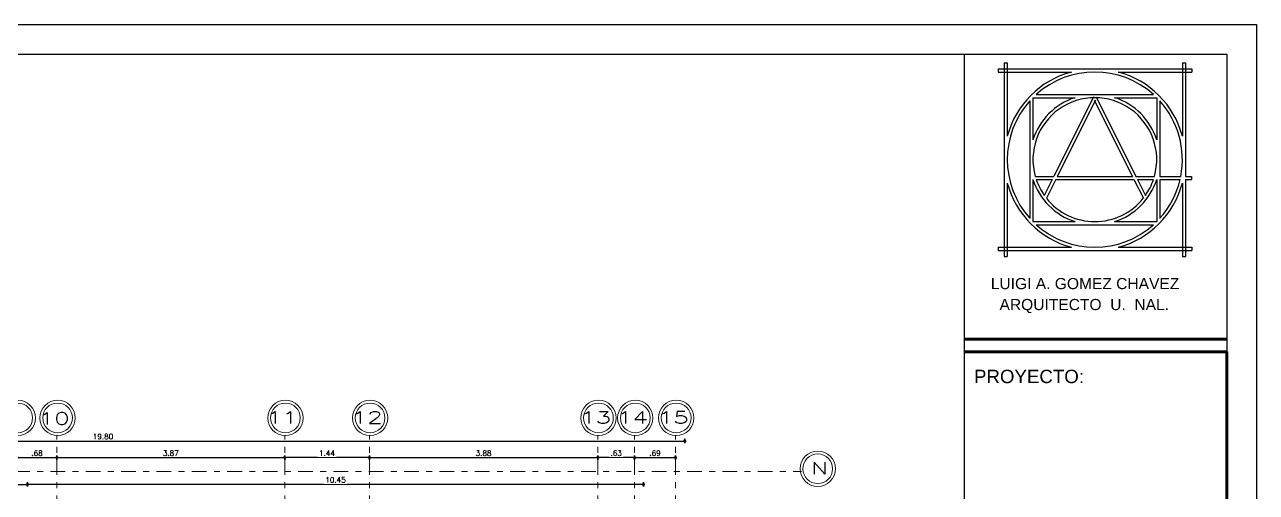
# Model space of a CAD drawing. Header units: metres. Extents: x -50 to 76, y -61 to 14.
# Drawn here: x -10.93 to 9.96, y 6.27 to 14.2 of the extents above; entities that cross this region are included whole.
import ezdxf

# ---------------------------------------------------------------- set-up
doc = ezdxf.new("R2010")
doc.units = ezdxf.units.M
doc.header["$MEASUREMENT"] = 0
doc.linetypes.add('CENTERX2', pattern=[4, 2.5, -0.5, 0.5, -0.5])
doc.linetypes.add('DASHDOT2', pattern=[0.5, 0.25, -0.125, 0, -0.125])
for name, color, linetype, lineweight in [('_TXT1', 7, 'Continuous', 0), ('achurados', 251, 'Continuous', 0), ('COTA10', 153, 'Continuous', 13), ('COTAS', 251, 'Continuous', 35), ('EJES', 251, 'CENTERX2', 0), ('F-PLANO 3', 81, 'Continuous', 20), ('muros', 7, 'Continuous', 60), ('VP', 2, 'Continuous', 25)]:
    doc.layers.add(name, color=color, linetype=linetype, lineweight=lineweight)
doc.styles.add('cotas', font='romans.shx')
doc.styles.add('ROMANS', font='romans', dxfattribs={"width": 0.7})
doc.styles.add('style1', font='swissk.ttf')
doc.dimstyles.new('COT-50', dxfattribs={"dimscale": 0.5, "dimtxt": 0.18, "dimasz": 0.05, "dimexe": 0.08, "dimexo": 0.1, "dimgap": 0.06, "dimtad": 1, "dimzin": 4, "dimdsep": 46, "dimtxsty": 'cotas', "dimblk1": 'COTA', "dimblk2": 'COTA', "dimsah": 1, "dimcen": 0.09, "dimse1": 1, "dimse2": 1, "dimclrd": 256, "dimclre": 253, "dimclrt": 14, "dimadec": 0, "dimazin": 0, "dimtfac": 1, "dimtix": 1, "dimtmove": 0, "dimatfit": 3, "dimldrblk": 'COTA', "dimfxl": 1, "dimtfill": 1, "dimtfillclr": 256, "dimtolj": 1, "dimtzin": 12, "dimarcsym": 0})

# ---------------------------------------------------------------- blocks, each defined once
blk = doc.blocks.new('logo')
at = {"layer": 'VP'}
for p, q in [((680.995, -156.808), (683.811, -156.808)), ((680.995, -156.808), (680.995, -156.853)), ((680.995, -156.853), (682.061, -156.853)), ((681.085, -156.718), (681.085, -159.534)), ((681.085, -156.718), (681.13, -156.718)), ((681.13, -156.718), (681.13, -157.785)), ((682.744, -156.853), (683.811, -156.853)), ((683.676, -156.718), (683.676, -157.785)), ((683.676, -156.718), (683.721, -156.718)), ((683.721, -156.718), (683.721, -158.369)), ((683.811, -156.808), (683.811, -156.853)), ((681.503, -157.226), (682.115, -157.226)), ((681.503, -157.226), (681.503, -157.838)), ((681.55, -157.181), (683.256, -157.181)), ((682.383, -157.216), (681.806, -158.369)), ((682.423, -157.216), (682.999, -158.369)), ((682.691, -157.226), (683.303, -157.226)), ((683.303, -157.226), (683.303, -157.838)), ((681.458, -157.273), (681.458, -158.979)), ((682.411, -157.26), (681.857, -158.369)), ((682.395, -157.26), (682.949, -158.369)), ((683.348, -157.273), (683.348, -158.369)), ((681.13, -158.468), (681.13, -159.534)), ((681.503, -158.414), (681.503, -159.026)), ((681.536, -158.369), (681.806, -158.369)), ((681.55, -158.414), (681.784, -158.414)), ((681.784, -158.414), (681.668, -158.646)), ((681.834, -158.414), (681.698, -158.686)), ((681.834, -158.414), (682.972, -158.414)), ((681.857, -158.369), (682.949, -158.369)), ((682.972, -158.414), (683.108, -158.686)), ((682.999, -158.369), (683.269, -158.369)), ((683.022, -158.414), (683.138, -158.646)), ((683.022, -158.414), (683.256, -158.414)), ((683.303, -158.414), (683.303, -159.026)), ((683.347, -158.414), (683.643, -158.414)), ((683.348, -158.369), (683.652, -158.369)), ((683.348, -158.414), (683.348, -158.979)), ((683.676, -158.468), (683.676, -159.534)), ((683.72, -158.369), (683.81, -158.369)), ((683.72, -158.414), (683.81, -158.414)), ((683.721, -158.414), (683.721, -159.534)), ((683.81, -158.369), (683.81, -158.414)), ((681.503, -159.026), (682.115, -159.026)), ((682.691, -159.026), (683.303, -159.026)), ((681.55, -159.071), (683.256, -159.071)), ((680.995, -159.399), (682.061, -159.399)), ((680.995, -159.399), (680.995, -159.444)), ((680.995, -159.444), (683.811, -159.444)), ((681.085, -159.534), (681.13, -159.534)), ((682.744, -159.399), (683.811, -159.399)), ((683.676, -159.534), (683.721, -159.534)), ((683.811, -159.399), (683.811, -159.444))]:
    blk.add_line(p, q, dxfattribs=at)
for radius, start, end in [(1.318, 105.0185, 164.9815), (1.273, 47.9323, 132.0677), (1.318, 15.0185, 74.9815), (0.9, 344.352, 195.648), (0.945, 107.7528, 162.2472), (0.945, 17.7528, 72.2472), (1.273, 137.9323, 222.0677), (1.273, 349.0065, 42.0677), (1.318, 195.0185, 254.9815), (0.945, 197.7528, 252.2472), (0.9, 198.6464, 215.2569), (0.945, 287.7528, 342.2472), (1.318, 285.0185, 344.9815), (0.9, 324.7431, 341.3536), (1.273, 317.9323, 346.9355), (0.9, 218.4605, 321.5395), (1.273, 227.9323, 312.0677)]:
    blk.add_arc((682.403, -158.126), radius, start, end, dxfattribs=at)
blk = doc.blocks.new('FORMATO')
for p, q in [((-116.387, -6.272), (-56.387, -6.272)), ((-56.387, -6.272), (-56.387, -41.272)), ((-115.887, -6.772), (-56.887, -6.772)), ((-61.344, -6.772), (-61.344, -40.725)), ((-56.887, -6.772), (-56.887, -40.772))]:
    blk.add_line(p, q)
at = {"layer": 'muros'}
for p, q in [((-61.344, -11.606), (-56.887, -11.606)), ((-61.344, -11.816), (-56.887, -11.816)), ((-56.887, -11.816), (-56.887, -14.966))]:
    blk.add_line(p, q, dxfattribs=at)
at = {"layer": 'COTA10', "linetype": 'Continuous', "lineweight": 18, "xscale": 1.166666666666667, "yscale": 1.166666666666667, "zscale": 1.166666666666667}
blk.add_blockref('logo', (-855.264, 175.92), dxfattribs=at)
at = {"layer": 'muros', "style": 'style1'}
blk.add_text('PROYECTO:', height=0.2268, dxfattribs=at).set_placement((-61.177, -12.349))
at = {"layer": 'VP', "style": 'style1'}
for s, p in [('LUIGI A. GOMEZ CHAVEZ', (-60.892, -10.756)), ('ARQUITECTO  U.  NAL.', (-60.744, -11.111))]:
    blk.add_text(s, height=0.189, dxfattribs=at).set_placement(p)
blk = doc.blocks.new('COTA')
for p, q in [((-1, 0), (1, 0)), ((0, 1.5), (0, -1.5))]:
    blk.add_line(p, q)
blk.add_circle((0, 0), 0.5)
blk = doc.blocks.new('*D48')
at = {"layer": 'COTAS', "lineweight": -2, "transparency": 16777216}
blk.add_line((-19.509, 7.142), (0.241, 7.142), dxfattribs=at)
at = {"layer": 'Defpoints', "color": 0, "transparency": 16777216}
for p in [(0.266, 7.142), (-19.534, 4.75), (0.266, 0.15)]:
    blk.add_point(p, dxfattribs=at)
at = {"layer": 'COTAS', "lineweight": -2, "transparency": 16777216, "xscale": 0.025, "yscale": 0.025, "zscale": 0.025, "rotation": 180}
blk.add_blockref('COTA', (-19.534, 7.142), dxfattribs=at)
at = {"layer": 'COTAS', "lineweight": -2, "transparency": 16777216, "xscale": 0.025, "yscale": 0.025, "zscale": 0.025}
blk.add_blockref('COTA', (0.266, 7.142), dxfattribs=at)
at = {"layer": 'COTAS', "color": 14, "transparency": 16777216, "insert": (-9.602, 7.217), "char_height": 0.09, "attachment_point": 5, "style": 'cotas', "bg_fill": 3, "box_fill_scale": 1.25, "bg_fill_color": 256, "bg_fill_true_color": 13158600, "bg_fill_transparency": 0}
blk.add_mtext('\\A1;19.80', dxfattribs=at)
blk = doc.blocks.new('*D62')
at = {"layer": 'COTAS', "lineweight": -2, "transparency": 16777216}
blk.add_line((-0.459, 6.407), (-10.859, 6.407), dxfattribs=at)
at = {"layer": 'Defpoints', "color": 0, "transparency": 16777216}
for p in [(-10.884, 6.407), (-10.884, 5.9), (-0.434, 4.55)]:
    blk.add_point(p, dxfattribs=at)
at = {"layer": 'COTAS', "lineweight": -2, "transparency": 16777216, "xscale": 0.025, "yscale": 0.025, "zscale": 0.025, "rotation": 180}
blk.add_blockref('COTA', (-10.884, 6.407), dxfattribs=at)
at = {"layer": 'COTAS', "lineweight": -2, "transparency": 16777216, "xscale": 0.025, "yscale": 0.025, "zscale": 0.025}
blk.add_blockref('COTA', (-0.434, 6.407), dxfattribs=at)
at = {"layer": 'COTAS', "color": 14, "transparency": 16777216, "insert": (-5.659, 6.482), "char_height": 0.09, "attachment_point": 5, "style": 'cotas', "bg_fill": 3, "box_fill_scale": 1.25, "bg_fill_color": 256, "bg_fill_true_color": 13158600, "bg_fill_transparency": 0}
blk.add_mtext('\\A1;10.45', dxfattribs=at)
blk = doc.blocks.new('*D64')
at = {"layer": 'COTAS', "lineweight": -2, "transparency": 16777216}
blk.add_line((-15.459, 6.407), (-10.909, 6.407), dxfattribs=at)
at = {"layer": 'Defpoints', "color": 0, "transparency": 16777216}
for p in [(-10.884, 6.407), (-10.884, 5.9), (-15.484, 5.35)]:
    blk.add_point(p, dxfattribs=at)
at = {"layer": 'COTAS', "lineweight": -2, "transparency": 16777216, "xscale": 0.025, "yscale": 0.025, "zscale": 0.025, "rotation": 180}
blk.add_blockref('COTA', (-15.484, 6.407), dxfattribs=at)
at = {"layer": 'COTAS', "lineweight": -2, "transparency": 16777216, "xscale": 0.025, "yscale": 0.025, "zscale": 0.025}
blk.add_blockref('COTA', (-10.884, 6.407), dxfattribs=at)
at = {"layer": 'COTAS', "color": 14, "transparency": 16777216, "insert": (-13.184, 6.482), "char_height": 0.09, "attachment_point": 5, "style": 'cotas', "bg_fill": 3, "box_fill_scale": 1.25, "bg_fill_color": 256, "bg_fill_true_color": 13158600, "bg_fill_transparency": 0}
blk.add_mtext('\\A1;4.60', dxfattribs=at)
blk = doc.blocks.new('*D381')
at = {"layer": 'COTAS', "lineweight": -2, "transparency": 16777216}
blk.add_line((-11.034, 6.861), (-10.409, 6.861), dxfattribs=at)
at = {"layer": 'Defpoints', "color": 0, "transparency": 16777216}
for p in [(-11.059, 7.233), (-10.384, 7.233), (-10.384, 6.861)]:
    blk.add_point(p, dxfattribs=at)
at = {"layer": 'COTAS', "lineweight": -2, "transparency": 16777216, "xscale": 0.025, "yscale": 0.025, "zscale": 0.025, "rotation": 180}
blk.add_blockref('COTA', (-11.059, 6.861), dxfattribs=at)
at = {"layer": 'COTAS', "lineweight": -2, "transparency": 16777216, "xscale": 0.025, "yscale": 0.025, "zscale": 0.025}
blk.add_blockref('COTA', (-10.384, 6.861), dxfattribs=at)
at = {"layer": 'COTAS', "color": 14, "transparency": 16777216, "insert": (-10.722, 6.936), "char_height": 0.09, "attachment_point": 5, "style": 'cotas', "bg_fill": 3, "box_fill_scale": 1.25, "bg_fill_color": 256, "bg_fill_true_color": 13158600, "bg_fill_transparency": 0}
blk.add_mtext('\\A1;.68', dxfattribs=at)
blk = doc.blocks.new('*D382')
at = {"layer": 'COTAS', "lineweight": -2, "transparency": 16777216}
blk.add_line((-10.359, 6.861), (-6.544, 6.861), dxfattribs=at)
at = {"layer": 'Defpoints', "color": 0, "transparency": 16777216}
for p in [(-10.384, 7.233), (-6.519, 7.233), (-6.519, 6.861)]:
    blk.add_point(p, dxfattribs=at)
at = {"layer": 'COTAS', "lineweight": -2, "transparency": 16777216, "xscale": 0.025, "yscale": 0.025, "zscale": 0.025, "rotation": 180}
blk.add_blockref('COTA', (-10.384, 6.861), dxfattribs=at)
at = {"layer": 'COTAS', "lineweight": -2, "transparency": 16777216, "xscale": 0.025, "yscale": 0.025, "zscale": 0.025}
blk.add_blockref('COTA', (-6.519, 6.861), dxfattribs=at)
at = {"layer": 'COTAS', "color": 14, "transparency": 16777216, "insert": (-8.452, 6.936), "char_height": 0.09, "attachment_point": 5, "style": 'cotas', "bg_fill": 3, "box_fill_scale": 1.25, "bg_fill_color": 256, "bg_fill_true_color": 13158600, "bg_fill_transparency": 0}
blk.add_mtext('\\A1;3.87', dxfattribs=at)
blk = doc.blocks.new('*D383')
at = {"layer": 'COTAS', "lineweight": -2, "transparency": 16777216}
blk.add_line((-5.109, 6.861), (-6.494, 6.861), dxfattribs=at)
at = {"layer": 'Defpoints', "color": 0, "transparency": 16777216}
for p in [(-6.519, 7.233), (-5.084, 7.233), (-6.519, 6.861)]:
    blk.add_point(p, dxfattribs=at)
at = {"layer": 'COTAS', "lineweight": -2, "transparency": 16777216, "xscale": 0.025, "yscale": 0.025, "zscale": 0.025, "rotation": 180}
blk.add_blockref('COTA', (-6.519, 6.861), dxfattribs=at)
at = {"layer": 'COTAS', "lineweight": -2, "transparency": 16777216, "xscale": 0.025, "yscale": 0.025, "zscale": 0.025}
blk.add_blockref('COTA', (-5.084, 6.861), dxfattribs=at)
at = {"layer": 'COTAS', "color": 14, "transparency": 16777216, "insert": (-5.802, 6.936), "char_height": 0.09, "attachment_point": 5, "style": 'cotas', "bg_fill": 3, "box_fill_scale": 1.25, "bg_fill_color": 256, "bg_fill_true_color": 13158600, "bg_fill_transparency": 0}
blk.add_mtext('\\A1;1.44', dxfattribs=at)
blk = doc.blocks.new('*D384')
at = {"layer": 'COTAS', "lineweight": -2, "transparency": 16777216}
blk.add_line((-5.059, 6.861), (-1.234, 6.861), dxfattribs=at)
at = {"layer": 'Defpoints', "color": 0, "transparency": 16777216}
for p in [(-5.084, 7.233), (-1.209, 7.233), (-1.209, 6.861)]:
    blk.add_point(p, dxfattribs=at)
at = {"layer": 'COTAS', "lineweight": -2, "transparency": 16777216, "xscale": 0.025, "yscale": 0.025, "zscale": 0.025, "rotation": 180}
blk.add_blockref('COTA', (-5.084, 6.861), dxfattribs=at)
at = {"layer": 'COTAS', "lineweight": -2, "transparency": 16777216, "xscale": 0.025, "yscale": 0.025, "zscale": 0.025}
blk.add_blockref('COTA', (-1.209, 6.861), dxfattribs=at)
at = {"layer": 'COTAS', "color": 14, "transparency": 16777216, "insert": (-3.147, 6.936), "char_height": 0.09, "attachment_point": 5, "style": 'cotas', "bg_fill": 3, "box_fill_scale": 1.25, "bg_fill_color": 256, "bg_fill_true_color": 13158600, "bg_fill_transparency": 0}
blk.add_mtext('\\A1;3.88', dxfattribs=at)
blk = doc.blocks.new('*D385')
at = {"layer": 'COTAS', "lineweight": -2, "transparency": 16777216}
blk.add_line((-0.609, 6.861), (-1.184, 6.861), dxfattribs=at)
at = {"layer": 'Defpoints', "color": 0, "transparency": 16777216}
for p in [(-1.209, 7.233), (-0.584, 7.233), (-1.209, 6.861)]:
    blk.add_point(p, dxfattribs=at)
at = {"layer": 'COTAS', "lineweight": -2, "transparency": 16777216, "xscale": 0.025, "yscale": 0.025, "zscale": 0.025, "rotation": 180}
blk.add_blockref('COTA', (-1.209, 6.861), dxfattribs=at)
at = {"layer": 'COTAS', "lineweight": -2, "transparency": 16777216, "xscale": 0.025, "yscale": 0.025, "zscale": 0.025}
blk.add_blockref('COTA', (-0.584, 6.861), dxfattribs=at)
at = {"layer": 'COTAS', "color": 14, "transparency": 16777216, "insert": (-0.897, 6.936), "char_height": 0.09, "attachment_point": 5, "style": 'cotas', "bg_fill": 3, "box_fill_scale": 1.25, "bg_fill_color": 256, "bg_fill_true_color": 13158600, "bg_fill_transparency": 0}
blk.add_mtext('\\A1;.63', dxfattribs=at)
blk = doc.blocks.new('*D386')
at = {"layer": 'COTAS', "lineweight": -2, "transparency": 16777216}
blk.add_line((-0.559, 6.861), (0.083, 6.861), dxfattribs=at)
at = {"layer": 'Defpoints', "color": 0, "transparency": 16777216}
for p in [(-0.584, 7.233), (0.108, 7.233), (0.108, 6.861)]:
    blk.add_point(p, dxfattribs=at)
at = {"layer": 'COTAS', "lineweight": -2, "transparency": 16777216, "xscale": 0.025, "yscale": 0.025, "zscale": 0.025, "rotation": 180}
blk.add_blockref('COTA', (-0.584, 6.861), dxfattribs=at)
at = {"layer": 'COTAS', "lineweight": -2, "transparency": 16777216, "xscale": 0.025, "yscale": 0.025, "zscale": 0.025}
blk.add_blockref('COTA', (0.108, 6.861), dxfattribs=at)
at = {"layer": 'COTAS', "color": 14, "transparency": 16777216, "insert": (-0.238, 6.936), "char_height": 0.09, "attachment_point": 5, "style": 'cotas', "bg_fill": 3, "box_fill_scale": 1.25, "bg_fill_color": 256, "bg_fill_true_color": 13158600, "bg_fill_transparency": 0}
blk.add_mtext('\\A1;.69', dxfattribs=at)

msp = doc.modelspace()

# ---------------------------------------------------------------- linework, layer by layer
at = {"layer": 'achurados', "color": 251, "linetype": 'ByBlock'}
msp.add_circle((2.522, 6.672), 0.3, dxfattribs=at)
at = {"layer": 'F-PLANO 3', "color": 1, "linetype": 'ByBlock'}
msp.add_circle((2.522, 6.672), 0.252, dxfattribs=at)

# ---------------------------------------------------------------- block references
msp.add_blockref('FORMATO', (66.349, 20.472))

# ---------------------------------------------------------------- texts
at = {"layer": '_TXT1', "style": 'ROMANS', "width": 1.5}
for s, height, p in [('10', 0.2042, (-10.693, 7.422)), ('11', 0.2042, (-6.828, 7.439)), ('12', 0.2042, (-5.383, 7.439)), ('13', 0.2042, (-1.508, 7.439)), ('14', 0.2042, (-0.883, 7.439)), ('15', 0.2042, (-0.191, 7.439)), ('N', 0.204, (2.406, 6.578))]:
    msp.add_text(s, height=height, dxfattribs=at).set_placement(p)

# ---------------------------------------------------------------- next in the draw order: dimensions: what is measured, and where the dimension line sits
at = {"layer": 'COTAS'}
dim = msp.add_linear_dim(base=(0.266, 7.142), p1=(-19.534, 4.75), p2=(0.266, 0.15), dimstyle='COT-50', dxfattribs=at)
dim.commit()
dim.dimension.update_dxf_attribs({"geometry": '*D48', "text_midpoint": (-9.602, 7.142), "dimtype": 160})

# ---------------------------------------------------------------- next in the draw order: linework, layer by layer
at = {"layer": 'achurados', "color": 251, "linetype": 'ByBlock'}
for centre in [(-11.048, 7.533), (-10.373, 7.533), (-6.508, 7.533), (-5.073, 7.533), (-1.198, 7.533), (-0.573, 7.533), (0.12, 7.533)]:
    msp.add_circle(centre, 0.3, dxfattribs=at)
at = {"layer": 'EJES', "linetype": 'DASHDOT2'}
msp.add_line((0.108, -10.231), (0.108, 7.233), dxfattribs=at)
at = {"layer": 'F-PLANO 3', "color": 1, "linetype": 'ByBlock'}
for centre in [(-11.048, 7.533), (-10.373, 7.533), (-6.508, 7.533), (-5.073, 7.533), (-1.198, 7.533), (-0.573, 7.533), (0.12, 7.533)]:
    msp.add_circle(centre, 0.252, dxfattribs=at)

# ---------------------------------------------------------------- next in the draw order: dimensions: what is measured, and where the dimension line sits
at = {"layer": 'COTAS'}
dim = msp.add_linear_dim(base=(-10.884, 6.407), p1=(-0.434, 4.55), p2=(-10.884, 5.9), dimstyle='COT-50', dxfattribs=at)
dim.commit()
dim.dimension.update_dxf_attribs({"geometry": '*D62', "text_midpoint": (-5.659, 6.482)})

# ---------------------------------------------------------------- next in the draw order: linework, layer by layer
at = {"layer": 'EJES', "linetype": 'DASHDOT2'}
for p, q in [((-10.384, -10.231), (-10.384, 7.233)), ((-10.384, -10.231), (-10.384, 7.233)), ((-6.519, -10.231), (-6.519, 7.233)), ((-6.519, -10.231), (-6.519, 7.233)), ((-5.084, -10.231), (-5.084, 7.233)), ((-5.084, -10.231), (-5.084, 7.233)), ((-1.209, -10.231), (-1.209, 7.233)), ((-1.209, -10.231), (-1.209, 7.233)), ((-0.584, -10.231), (-0.584, 7.233))]:
    msp.add_line(p, q, dxfattribs=at)

# ---------------------------------------------------------------- next in the draw order: dimensions: what is measured, and where the dimension line sits
at = {"layer": 'COTAS'}
dim = msp.add_linear_dim(base=(-10.884, 6.407), p1=(-15.484, 5.35), p2=(-10.884, 5.9), dimstyle='COT-50', dxfattribs=at)
dim.commit()
dim.dimension.update_dxf_attribs({"geometry": '*D64', "text_midpoint": (-13.184, 6.482)})

# ---------------------------------------------------------------- next in the draw order: linework, layer by layer
at = {"layer": 'EJES', "linetype": 'DASHDOT2'}
msp.add_line((-21.294, 6.625), (2.247, 6.625), dxfattribs=at)

# ---------------------------------------------------------------- next in the draw order: dimensions: what is measured, and where the dimension line sits
at = {"layer": 'COTAS'}
dim = msp.add_linear_dim(base=(-10.384468883, 6.861149186), p1=(-11.059468883, 7.233017288), p2=(-10.384468883, 7.233017288), dimstyle='COT-50', dxfattribs=at)
dim.commit()
dim.dimension.update_dxf_attribs({"geometry": '*D381', "text_midpoint": (-10.721968883, 6.936149186)})

# ---------------------------------------------------------------- next in the draw order: dimensions: what is measured, and where the dimension line sits
dim = msp.add_linear_dim(base=(-6.519468883, 6.861149186), p1=(-10.384468883, 7.233017288), p2=(-6.519468883, 7.233017288), dimstyle='COT-50', dxfattribs=at)
dim.commit()
dim.dimension.update_dxf_attribs({"geometry": '*D382', "text_midpoint": (-8.451968883, 6.936149186)})

# ---------------------------------------------------------------- next in the draw order: dimensions: what is measured, and where the dimension line sits
dim = msp.add_linear_dim(base=(-6.519468883, 6.861149186), p1=(-5.084468883, 7.233017288), p2=(-6.519468883, 7.233017288), dimstyle='COT-50', dxfattribs=at)
dim.commit()
dim.dimension.update_dxf_attribs({"geometry": '*D383', "text_midpoint": (-5.801968883, 6.936149186)})

# ---------------------------------------------------------------- next in the draw order: dimensions: what is measured, and where the dimension line sits
dim = msp.add_linear_dim(base=(-1.209468883, 6.861149186), p1=(-5.084468883, 7.233017288), p2=(-1.209468883, 7.233017288), dimstyle='COT-50', dxfattribs=at)
dim.commit()
dim.dimension.update_dxf_attribs({"geometry": '*D384', "text_midpoint": (-3.146968883, 6.936149186)})

# ---------------------------------------------------------------- next in the draw order: dimensions: what is measured, and where the dimension line sits
dim = msp.add_linear_dim(base=(-1.209468883, 6.861149186), p1=(-0.584468883, 7.233017291), p2=(-1.209468883, 7.233017288), dimstyle='COT-50', dxfattribs=at)
dim.commit()
dim.dimension.update_dxf_attribs({"geometry": '*D385', "text_midpoint": (-0.896968883, 6.936149186)})

# ---------------------------------------------------------------- next in the draw order: dimensions: what is measured, and where the dimension line sits
dim = msp.add_linear_dim(base=(0.108, 6.861), p1=(-0.584, 7.233), p2=(0.108, 7.233), dimstyle='COT-50', dxfattribs=at)
dim.commit()
dim.dimension.update_dxf_attribs({"geometry": '*D386', "text_midpoint": (-0.238, 6.936)})

doc.saveas('drawing.dxf')
